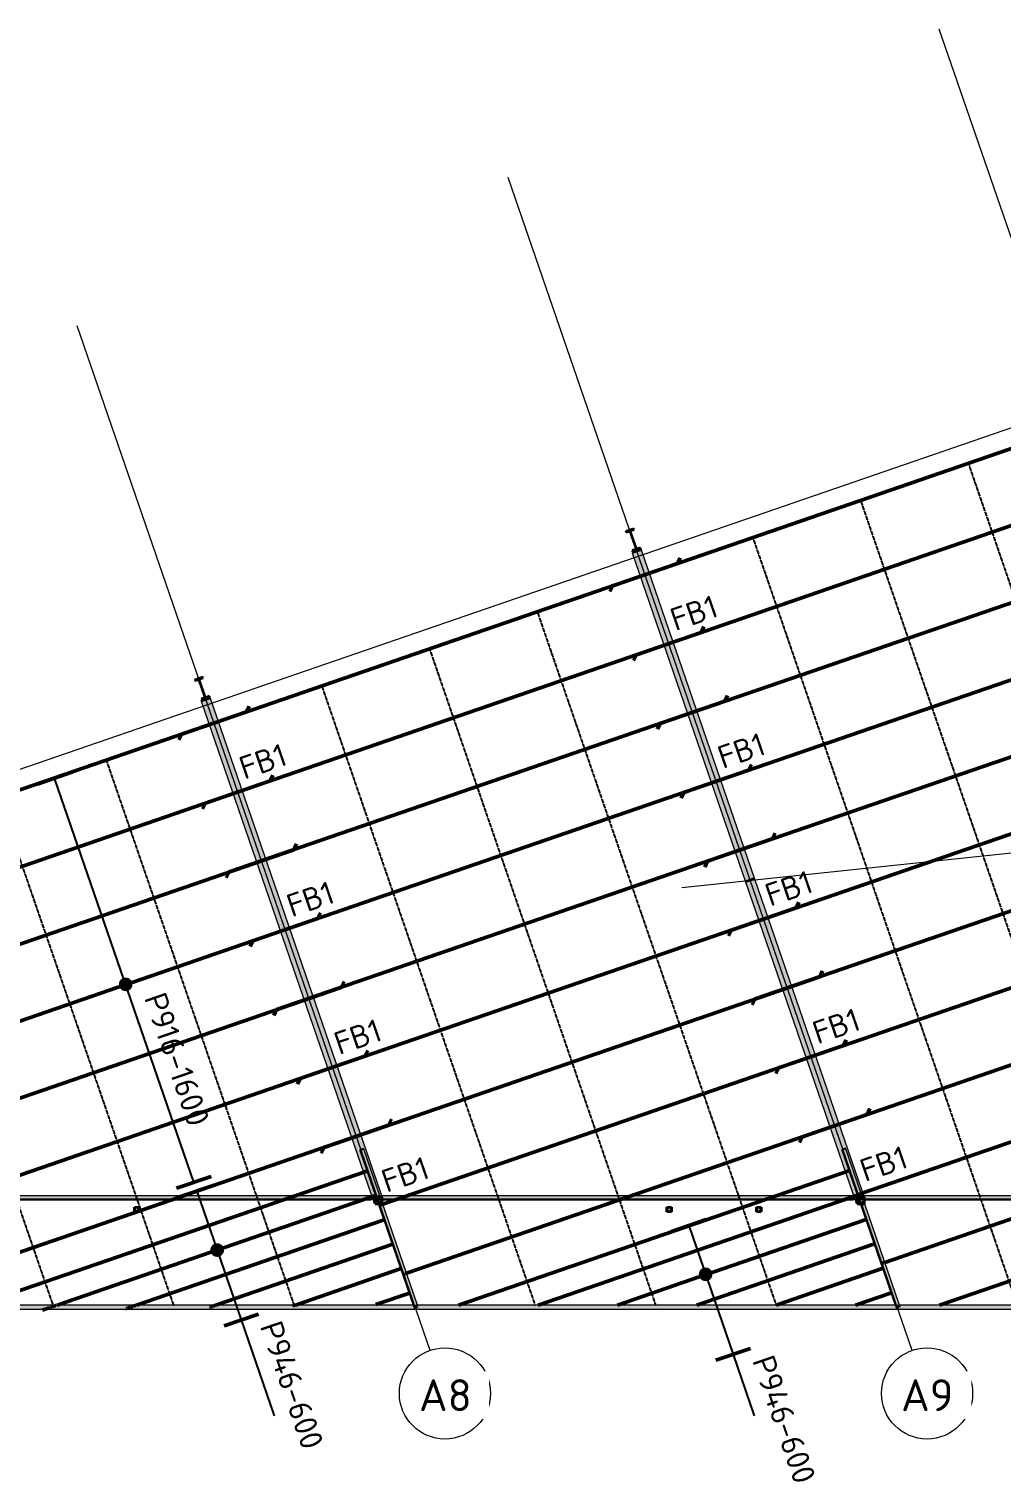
# Model space of a CAD drawing. Header units: millimetres. Extents: x 632 to 197946, y -2790 to 4041528.
# Drawn here: x 106219 to 127559, y 3963633 to 3995509 of the extents above; entities that cross this region are included whole.
import ezdxf

# ---------------------------------------------------------------- set-up
doc = ezdxf.new("R2010")
doc.units = ezdxf.units.MM
for name, pattern in [('Dash', [7, 5, -2]), ('Hidden', [4, 3, -1]), ('Hidden Half', [3, 2, -1])]:
    doc.linetypes.add(name, pattern=pattern)
for name, color, linetype, lineweight in [('A-010-M_LINE', 90, 'Continuous', 13), ('S-280-A_STRUCT_FRAME', 2, 'Continuous', 18), ('S-280-M_COLUMN', 52, 'Continuous', 13), ('S-280-M_STRUCT_FRAME', 12, 'Continuous', 13), ('S-280-MH_COLUMN', 52, 'Hidden Half', 13), ('Z-000-T_TEXT', 131, 'Continuous', 25), ('Z-030-M_GRID', 191, 'Continuous', 13), ('Z-033_T_GRIDREF', 31, 'Continuous', 13), ('Z-060-M_DETAIL', 92, 'Continuous', 25)]:
    doc.layers.add(name, color=color, linetype=linetype, lineweight=lineweight)
doc.styles.add('ISOCPEUR_1', font='isocpeur.ttf', dxfattribs={"height": 700})
doc.styles.add('ISOCPEUR_2', font='isocpeur.ttf', dxfattribs={"height": 500})
doc.styles.add('ISOCPEUR_3', font='isocpeur.ttf', dxfattribs={"height": 2.5})

# ---------------------------------------------------------------- blocks, each defined once
blk = doc.blocks.new('NRP_Column-Steel-UB - SC121 - 460UB67_1-4110092-S6_011 - LOWER PURLIN PLAN - PART 1')
at = {"layer": 'S-280-M_COLUMN', "linetype": 'Hidden Half', "lineweight": 35}
blk.add_hatch(color=256, dxfattribs=at).paths.add_polyline_path([(-95, 0), (95, 0), (95, 13), (16, 13), (8, 16), (4, 24), (4, 430), (8, 438), (16, 441), (95, 441), (95, 454), (-95, 454), (-95, 441), (-16, 441), (-8, 438), (-4, 430), (-4, 24), (-8, 16), (-16, 13), (-95, 13)])
at = {"layer": 'S-280-M_COLUMN', "lineweight": 35}
for p, q in [((95, 454), (-95, 454)), ((-95, 454), (-95, 441)), ((-95, 441), (-16, 441)), ((-4, 430), (-4, 24)), ((4, 24), (4, 430)), ((16, 441), (95, 441)), ((95, 441), (95, 454)), ((-16, 13), (-95, 13)), ((-95, 13), (-95, 0)), ((-95, 0), (95, 0)), ((95, 13), (16, 13)), ((95, 0), (95, 13))]:
    blk.add_line(p, q, dxfattribs=at)
for centre, start, end in [((-16, 430), 0, 90), ((16, 430), 90, 180), ((-16, 24), 270, 0), ((16, 24), 180, 270)]:
    blk.add_arc(centre, 11.4, start, end, dxfattribs=at)
blk = doc.blocks.new('NRP_Framing-Steel-Purlin Z - P916 - EZ250-24-3998015-S6_011 - LOWER PURLIN PLAN - PART 1')
at = {"layer": 'S-280-M_STRUCT_FRAME', "color": 1, "lineweight": 50}
for p, q in [((-2378024, 3980526), (-2388898, 3976782)), ((-2377962, 3980653), (-2378024, 3980526)), ((-2388898, 3976782), (-2388960, 3976655))]:
    blk.add_line(p, q, dxfattribs=at)
blk = doc.blocks.new('NRP_Framing-Steel-Purlin Z - P915 - EZ250-19-3998100-S6_011 - LOWER PURLIN PLAN - PART 1')
at = {"layer": 'S-280-M_STRUCT_FRAME', "color": 3, "lineweight": 50}
for p, q in [((-2368507, 3983909), (-2368569, 3983782)), ((-2368569, 3983782), (-2379442, 3980038)), ((-2379442, 3980038), (-2379504, 3979911))]:
    blk.add_line(p, q, dxfattribs=at)
blk = doc.blocks.new('NRP_Framing-Steel-Purlin Z - P916 - EZ250-24-V49-S6_011 - LOWER PURLIN PLAN - PART 1')
at = {"layer": 'S-280-M_STRUCT_FRAME', "color": 1, "lineweight": 50}
for p, q in [((-2376463, 3975994), (-2380530, 3974594)), ((-2376401, 3976121), (-2376463, 3975994)), ((-2380812, 3974497), (-2387337, 3972250)), ((-2387337, 3972250), (-2387399, 3972123))]:
    blk.add_line(p, q, dxfattribs=at)
blk = doc.blocks.new('NRP_Framing-Steel-Purlin C - P946 - EC250-24-4000827-S6_011 - LOWER PURLIN PLAN - PART 1')
at = {"layer": 'S-280-M_STRUCT_FRAME', "color": 1, "lineweight": 50}
blk.add_line((-2385041, 3967760), (-2385754, 3967514), dxfattribs=at)
blk.add_line((-2385041, 3967760), (-2385754, 3967514), dxfattribs=at)
blk = doc.blocks.new('NRP_Framing-Steel-Purlin C - P946 - EC250-24-4002128-S6_011 - LOWER PURLIN PLAN - PART 1')
at = {"layer": 'S-280-M_STRUCT_FRAME', "color": 1, "lineweight": 50}
for p, q in [((-2364449, 3969386), (-2367807, 3968230)), ((-2364449, 3969386), (-2367807, 3968230)), ((-2368089, 3968132), (-2369885, 3967514)), ((-2368089, 3968132), (-2369885, 3967514))]:
    blk.add_line(p, q, dxfattribs=at)
blk = doc.blocks.new('NRP_Framing-Steel-Purlin C - P946 - EC250-24-4002131-S6_011 - LOWER PURLIN PLAN - PART 1')
at = {"layer": 'S-280-M_STRUCT_FRAME', "color": 1, "lineweight": 50}
blk.add_line((-2364265, 3968850), (-2368143, 3967514), dxfattribs=at)
blk.add_line((-2364265, 3968850), (-2368143, 3967514), dxfattribs=at)
blk = doc.blocks.new('NRP_Framing-Steel-Purlin C - P946 - EC250-24-4002132-S6_011 - LOWER PURLIN PLAN - PART 1')
at = {"layer": 'S-280-M_STRUCT_FRAME', "color": 1, "lineweight": 50}
blk.add_line((-2364080, 3968313), (-2366402, 3967514), dxfattribs=at)
blk.add_line((-2364080, 3968313), (-2366402, 3967514), dxfattribs=at)
blk = doc.blocks.new('NRP_Framing-Steel-Purlin C - P946 - EC250-24-4002127-S6_011 - LOWER PURLIN PLAN - PART 1')
at = {"layer": 'S-280-M_STRUCT_FRAME', "color": 1, "lineweight": 50}
blk.add_line((-2363896, 3967777), (-2364660, 3967514), dxfattribs=at)
blk.add_line((-2363896, 3967777), (-2364660, 3967514), dxfattribs=at)
blk = doc.blocks.new('NRP_Framing-Steel-PFC - OR308 - 250PFC-V39-S6_011 - LOWER PURLIN PLAN - PART 1')
at = {"layer": 'S-280-M_STRUCT_FRAME', "linetype": 'Dash'}
for points in [[(-2375534, 3970904), (-2375527, 3970907), (-2375531, 3970918), (-2375538, 3970916), (-2375535, 3970907)], [(-2374326, 3967441), (-2374301, 3967450), (-2374301, 3967514), (-2374272, 3967514), (-2375449, 3970933), (-2375534, 3970904), (-2374367, 3967514), (-2374326, 3967514)], [(-2375527, 3970907), (-2375449, 3970934), (-2375453, 3970945), (-2375530, 3970916)]]:
    blk.add_hatch(color=9, dxfattribs=at).paths.add_polyline_path(points)
at = {"layer": 'S-280-M_STRUCT_FRAME', "color": 55}
for p, q in [((-2375453, 3970946), (-2375538, 3970916)), ((-2375538, 3970916), (-2375534, 3970904)), ((-2375534, 3970904), (-2375449, 3970933)), ((-2375534, 3970904), (-2374367, 3967514)), ((-2375531, 3970918), (-2375453, 3970945)), ((-2375527, 3970907), (-2375531, 3970918)), ((-2375449, 3970934), (-2375527, 3970907)), ((-2375453, 3970945), (-2375453, 3970946)), ((-2375449, 3970934), (-2375453, 3970945)), ((-2375449, 3970933), (-2375449, 3970934)), ((-2374272, 3967514), (-2375449, 3970933)), ((-2374301, 3967450), (-2374326, 3967441))]:
    blk.add_line(p, q, dxfattribs=at)
at = {"layer": 'S-280-M_STRUCT_FRAME', "color": 55, "linetype": 'Dash'}
for p, q in [((-2374367, 3967514), (-2374340, 3967437)), ((-2374326, 3967441), (-2374340, 3967437)), ((-2374255, 3967466), (-2374301, 3967450)), ((-2374255, 3967466), (-2374272, 3967514))]:
    blk.add_line(p, q, dxfattribs=at)
blk = doc.blocks.new('NRP_Framing-Steel-PFC - OR308 - 250PFC-V40-S6_011 - LOWER PURLIN PLAN - PART 1')
at = {"layer": 'S-280-M_STRUCT_FRAME', "linetype": 'Dash'}
for points in [[(-2364961, 3970913), (-2364954, 3970916), (-2364957, 3970927), (-2364965, 3970925), (-2364962, 3970916)], [(-2363750, 3967451), (-2363725, 3967460), (-2363724, 3967514), (-2363695, 3967514), (-2364876, 3970942), (-2364961, 3970913), (-2363791, 3967514), (-2363750, 3967514)], [(-2364954, 3970916), (-2364876, 3970943), (-2364880, 3970954), (-2364957, 3970925)]]:
    blk.add_hatch(color=9, dxfattribs=at).paths.add_polyline_path(points)
at = {"layer": 'S-280-M_STRUCT_FRAME', "color": 55}
for p, q in [((-2364880, 3970954), (-2364965, 3970925)), ((-2364965, 3970925), (-2364961, 3970913)), ((-2364961, 3970913), (-2364876, 3970942)), ((-2364961, 3970913), (-2363791, 3967514)), ((-2364957, 3970927), (-2364880, 3970954)), ((-2364954, 3970916), (-2364957, 3970927)), ((-2364876, 3970943), (-2364954, 3970916)), ((-2364880, 3970954), (-2364880, 3970954)), ((-2364876, 3970943), (-2364880, 3970954)), ((-2364876, 3970942), (-2364876, 3970943)), ((-2363695, 3967514), (-2364876, 3970942)), ((-2363724, 3967460), (-2363750, 3967451))]:
    blk.add_line(p, q, dxfattribs=at)
at = {"layer": 'S-280-M_STRUCT_FRAME', "color": 55, "linetype": 'Dash'}
for p, q in [((-2363791, 3967514), (-2363767, 3967446)), ((-2363750, 3967451), (-2363767, 3967446)), ((-2363682, 3967475), (-2363724, 3967460)), ((-2363682, 3967475), (-2363695, 3967514))]:
    blk.add_line(p, q, dxfattribs=at)
blk = doc.blocks.new('NRP_Framing-Steel-PFC - B309 - 300PFC-3900281-S6_011 - LOWER PURLIN PLAN - PART 1')
at = {"layer": 'S-280-M_STRUCT_FRAME', "linetype": 'Dash'}
blk.add_hatch(color=9, dxfattribs=at).paths.add_polyline_path([(-2385642, 3969820), (-2375286, 3969820), (-2375286, 3969910), (-2385651, 3969910), (-2385622, 3969826), (-2385644, 3969826)])
at = {"layer": 'S-280-M_STRUCT_FRAME', "color": 55, "linetype": 'Dash'}
for p, q in [((-2385718, 3969828), (-2385718, 3969910)), ((-2385718, 3969910), (-2385718, 3969910)), ((-2385718, 3969910), (-2385718, 3969820)), ((-2385713, 3969910), (-2385718, 3969910)), ((-2385718, 3969910), (-2385718, 3969910)), ((-2385713, 3969820), (-2385713, 3969910)), ((-2385713, 3969910), (-2385713, 3969910)), ((-2385713, 3969910), (-2385713, 3969828)), ((-2385651, 3969910), (-2385713, 3969910)), ((-2385713, 3969910), (-2385713, 3969910)), ((-2385713, 3969828), (-2385718, 3969828)), ((-2385718, 3969820), (-2385713, 3969820)), ((-2385713, 3969828), (-2385713, 3969828)), ((-2385713, 3969820), (-2385642, 3969820))]:
    blk.add_line(p, q, dxfattribs=at)
at = {"layer": 'S-280-M_STRUCT_FRAME', "color": 55}
for p, q in [((-2375286, 3969910), (-2385651, 3969910)), ((-2375286, 3969910), (-2375286, 3969820)), ((-2385642, 3969820), (-2375286, 3969820))]:
    blk.add_line(p, q, dxfattribs=at)
blk = doc.blocks.new('NRP_Framing-Steel-PFC - B309 - 300PFC-V56-S6_011 - LOWER PURLIN PLAN - PART 1')
at = {"layer": 'S-280-M_STRUCT_FRAME', "linetype": 'Dash'}
blk.add_hatch(color=9, dxfattribs=at).paths.add_polyline_path([(-2375020, 3969820), (-2364709, 3969820), (-2364709, 3969910), (-2375051, 3969910)])
at = {"layer": 'S-280-M_STRUCT_FRAME', "color": 55, "linetype": 'Dash'}
for p, q in [((-2375142, 3969828), (-2375142, 3969910)), ((-2375142, 3969910), (-2375142, 3969910)), ((-2375142, 3969910), (-2375142, 3969820)), ((-2375137, 3969910), (-2375142, 3969910)), ((-2375142, 3969910), (-2375142, 3969910)), ((-2375137, 3969820), (-2375137, 3969910)), ((-2375137, 3969910), (-2375137, 3969910)), ((-2375137, 3969910), (-2375137, 3969828)), ((-2375051, 3969910), (-2375137, 3969910)), ((-2375137, 3969910), (-2375137, 3969910)), ((-2375137, 3969828), (-2375142, 3969828)), ((-2375142, 3969820), (-2375137, 3969820)), ((-2375137, 3969828), (-2375137, 3969828)), ((-2375137, 3969820), (-2375020, 3969820))]:
    blk.add_line(p, q, dxfattribs=at)
at = {"layer": 'S-280-M_STRUCT_FRAME', "color": 55}
for p, q in [((-2364709, 3969910), (-2375051, 3969910)), ((-2364709, 3969910), (-2364709, 3969820)), ((-2375020, 3969820), (-2364709, 3969820))]:
    blk.add_line(p, q, dxfattribs=at)
blk = doc.blocks.new('NRP_Framing-Steel-PFC - B308 - 250PFC-3999931-S6_011 - LOWER PURLIN PLAN - PART 1')
at = {"layer": 'S-280-M_STRUCT_FRAME', "linetype": 'Dash'}
for points in [[(-2363725, 3967432), (-2363725, 3967460), (-2363728, 3967459), (-2363728, 3967432)], [(-2363724, 3967424), (-2363725, 3967432), (-2363728, 3967432), (-2363728, 3967424), (-2363725, 3967424)], [(-2353174, 3967424), (-2353174, 3967514), (-2363724, 3967514), (-2363724, 3967424), (-2355041, 3967424)]]:
    blk.add_hatch(color=9, dxfattribs=at).paths.add_polyline_path(points)
at = {"layer": 'S-280-M_STRUCT_FRAME', "color": 55, "linetype": 'Dash'}
for p, q in [((-2363728, 3967514), (-2363729, 3967514)), ((-2363729, 3967514), (-2363729, 3967459)), ((-2363729, 3967514), (-2363729, 3967514)), ((-2363728, 3967459), (-2363728, 3967514)), ((-2363725, 3967514), (-2363728, 3967514)), ((-2363724, 3967514), (-2363725, 3967514)), ((-2363725, 3967514), (-2363725, 3967460)), ((-2363724, 3967514), (-2363725, 3967514)), ((-2363724, 3967432), (-2363725, 3967432))]:
    blk.add_line(p, q, dxfattribs=at)
at = {"layer": 'S-280-M_STRUCT_FRAME', "color": 55}
for p, q in [((-2363729, 3967459), (-2363729, 3967424)), ((-2363729, 3967424), (-2363724, 3967424)), ((-2363728, 3967432), (-2363728, 3967459)), ((-2363725, 3967432), (-2363728, 3967432)), ((-2363725, 3967460), (-2363725, 3967432)), ((-2363724, 3967424), (-2363724, 3967514)), ((-2353174, 3967514), (-2363724, 3967514)), ((-2363724, 3967424), (-2353174, 3967424)), ((-2353174, 3967514), (-2353174, 3967424))]:
    blk.add_line(p, q, dxfattribs=at)
blk = doc.blocks.new('NRP_Framing-Steel-PFC - B308 - 250PFC-V44-S6_011 - LOWER PURLIN PLAN - PART 1')
at = {"layer": 'S-280-M_STRUCT_FRAME', "linetype": 'Dash'}
for points in [[(-2374305, 3967432), (-2374301, 3967432), (-2374301, 3967450), (-2374305, 3967449), (-2374305, 3967437)], [(-2374301, 3967424), (-2374301, 3967432), (-2374305, 3967432), (-2374305, 3967424), (-2374301, 3967424)], [(-2363750, 3967424), (-2363750, 3967514), (-2374301, 3967514), (-2374301, 3967424), (-2367855, 3967424)]]:
    blk.add_hatch(color=9, dxfattribs=at).paths.add_polyline_path(points)
at = {"layer": 'S-280-M_STRUCT_FRAME', "color": 55, "linetype": 'Dash'}
for p, q in [((-2374305, 3967449), (-2374305, 3967514)), ((-2374305, 3967514), (-2374305, 3967514)), ((-2374305, 3967514), (-2374305, 3967449)), ((-2374301, 3967514), (-2374305, 3967514)), ((-2374305, 3967514), (-2374305, 3967514)), ((-2374301, 3967514), (-2374301, 3967514)), ((-2374301, 3967514), (-2374301, 3967450)), ((-2374301, 3967514), (-2374301, 3967514)), ((-2374301, 3967432), (-2374301, 3967432))]:
    blk.add_line(p, q, dxfattribs=at)
at = {"layer": 'S-280-M_STRUCT_FRAME', "color": 55}
for p, q in [((-2374305, 3967432), (-2374305, 3967449)), ((-2374305, 3967449), (-2374305, 3967424)), ((-2374301, 3967432), (-2374305, 3967432)), ((-2374305, 3967424), (-2374301, 3967424)), ((-2374301, 3967424), (-2374301, 3967514)), ((-2363750, 3967514), (-2374301, 3967514)), ((-2374301, 3967450), (-2374301, 3967432)), ((-2374301, 3967424), (-2363750, 3967424)), ((-2363750, 3967514), (-2363750, 3967424))]:
    blk.add_line(p, q, dxfattribs=at)
blk = doc.blocks.new('NRP_Framing-Steel-PFC - B308 - 250PFC-V45-S6_011 - LOWER PURLIN PLAN - PART 1')
at = {"layer": 'S-280-M_STRUCT_FRAME', "linetype": 'Dash'}
for points in [[(-2384881, 3967432), (-2384877, 3967432), (-2384877, 3967440), (-2384881, 3967439)], [(-2384881, 3967424), (-2384877, 3967424), (-2384877, 3967432), (-2384881, 3967432), (-2384881, 3967428)], [(-2374326, 3967424), (-2374326, 3967514), (-2384877, 3967514), (-2384877, 3967424), (-2377465, 3967424)]]:
    blk.add_hatch(color=9, dxfattribs=at).paths.add_polyline_path(points)
at = {"layer": 'S-280-M_STRUCT_FRAME', "color": 55, "linetype": 'Dash'}
for p, q in [((-2384881, 3967439), (-2384881, 3967514)), ((-2384881, 3967514), (-2384881, 3967514)), ((-2384881, 3967514), (-2384881, 3967439)), ((-2384877, 3967514), (-2384881, 3967514)), ((-2384881, 3967514), (-2384881, 3967514)), ((-2384877, 3967514), (-2384877, 3967514)), ((-2384877, 3967514), (-2384877, 3967440)), ((-2384877, 3967514), (-2384877, 3967514)), ((-2384877, 3967432), (-2384877, 3967432))]:
    blk.add_line(p, q, dxfattribs=at)
at = {"layer": 'S-280-M_STRUCT_FRAME', "color": 55}
for p, q in [((-2384881, 3967432), (-2384881, 3967439)), ((-2384881, 3967439), (-2384881, 3967424)), ((-2384877, 3967432), (-2384881, 3967432)), ((-2384881, 3967424), (-2384877, 3967424)), ((-2384877, 3967424), (-2384877, 3967514)), ((-2374326, 3967514), (-2384877, 3967514)), ((-2384877, 3967440), (-2384877, 3967432)), ((-2384877, 3967424), (-2374326, 3967424)), ((-2374326, 3967514), (-2374326, 3967424))]:
    blk.add_line(p, q, dxfattribs=at)
blk = doc.blocks.new('NRP_Framing-Steel-Purlin Z - P916 - EZ250-24-V57-S6_011 - LOWER PURLIN PLAN - PART 1')
at = {"layer": 'S-280-M_STRUCT_FRAME', "color": 1, "lineweight": 50}
for p, q in [((-2385919, 3972738), (-2396025, 3969258)), ((-2385857, 3972865), (-2385919, 3972738))]:
    blk.add_line(p, q, dxfattribs=at)
at = {"layer": 'S-280-M_STRUCT_FRAME', "color": 1, "linetype": 'Dash', "lineweight": 50}
blk.add_line((-2396025, 3969258), (-2396083, 3969238), dxfattribs=at)
blk = doc.blocks.new('NRP_Framing-Steel-Purlin C - P946 - EC250-24-V50-S6_011 - LOWER PURLIN PLAN - PART 1')
at = {"layer": 'S-280-M_STRUCT_FRAME', "color": 1, "lineweight": 50}
blk.add_line((-2375023, 3969377), (-2380432, 3967514), dxfattribs=at)
blk.add_line((-2375023, 3969377), (-2380432, 3967514), dxfattribs=at)
at = {"layer": 'S-280-M_STRUCT_FRAME', "color": 1, "linetype": 'Dash', "lineweight": 50}
blk.add_line((-2380432, 3967514), (-2380671, 3967432), dxfattribs=at)
blk.add_line((-2380432, 3967514), (-2380671, 3967432), dxfattribs=at)
blk = doc.blocks.new('NRP_Framing-Steel-Purlin C - P946 - EC250-24-V51-S6_011 - LOWER PURLIN PLAN - PART 1')
at = {"layer": 'S-280-M_STRUCT_FRAME', "color": 1, "lineweight": 50}
for p, q in [((-2375194, 3969917), (-2378524, 3968771)), ((-2375194, 3969917), (-2378524, 3968771)), ((-2378807, 3968674), (-2382174, 3967514)), ((-2378807, 3968674), (-2382174, 3967514)), ((-2382436, 3967424), (-2382500, 3967402)), ((-2382436, 3967424), (-2382500, 3967402))]:
    blk.add_line(p, q, dxfattribs=at)
at = {"layer": 'S-280-M_STRUCT_FRAME', "color": 1, "linetype": 'Dash', "lineweight": 50}
for p, q in [((-2375180, 3969922), (-2375194, 3969917)), ((-2375180, 3969922), (-2375194, 3969917)), ((-2382174, 3967514), (-2382435, 3967424)), ((-2382174, 3967514), (-2382435, 3967424))]:
    blk.add_line(p, q, dxfattribs=at)
blk = doc.blocks.new('NRP_Framing-Steel-Purlin C - P946 - EC250-24-V52-S6_011 - LOWER PURLIN PLAN - PART 1')
at = {"layer": 'S-280-M_STRUCT_FRAME', "color": 1, "lineweight": 50}
for p, q in [((-2375379, 3970454), (-2383916, 3967514)), ((-2375379, 3970454), (-2383916, 3967514)), ((-2384177, 3967424), (-2384330, 3967371)), ((-2384177, 3967424), (-2384330, 3967371))]:
    blk.add_line(p, q, dxfattribs=at)
at = {"layer": 'S-280-M_STRUCT_FRAME', "color": 1, "linetype": 'Dash', "lineweight": 50}
for p, q in [((-2375365, 3970459), (-2375379, 3970454)), ((-2375365, 3970459), (-2375379, 3970454)), ((-2383916, 3967514), (-2384177, 3967424)), ((-2383916, 3967514), (-2384177, 3967424))]:
    blk.add_line(p, q, dxfattribs=at)
blk = doc.blocks.new('NRP_Framing-Steel-Purlin C - P946 - EC250-24-V53-S6_011 - LOWER PURLIN PLAN - PART 1')
at = {"layer": 'S-280-M_STRUCT_FRAME', "color": 1, "lineweight": 50}
blk.add_line((-2374837, 3968841), (-2378691, 3967514), dxfattribs=at)
blk.add_line((-2374837, 3968841), (-2378691, 3967514), dxfattribs=at)
at = {"layer": 'S-280-M_STRUCT_FRAME', "color": 1, "linetype": 'Dash', "lineweight": 50}
blk.add_line((-2378691, 3967514), (-2378841, 3967462), dxfattribs=at)
blk.add_line((-2378691, 3967514), (-2378841, 3967462), dxfattribs=at)
blk = doc.blocks.new('NRP_Framing-Steel-Purlin C - P946 - EC250-24-V54-S6_011 - LOWER PURLIN PLAN - PART 1')
at = {"layer": 'S-280-M_STRUCT_FRAME', "color": 1, "lineweight": 50}
blk.add_line((-2374653, 3968305), (-2376949, 3967514), dxfattribs=at)
blk.add_line((-2374653, 3968305), (-2376949, 3967514), dxfattribs=at)
at = {"layer": 'S-280-M_STRUCT_FRAME', "color": 1, "linetype": 'Dash', "lineweight": 50}
blk.add_line((-2376949, 3967514), (-2377011, 3967493), dxfattribs=at)
blk.add_line((-2376949, 3967514), (-2377011, 3967493), dxfattribs=at)
blk = doc.blocks.new('NRP_Framing-Steel-Purlin C - P946 - EC250-24-4002129-S6_011 - LOWER PURLIN PLAN - PART 1')
at = {"layer": 'S-280-M_STRUCT_FRAME', "color": 1, "lineweight": 50}
blk.add_line((-2364621, 3969926), (-2371626, 3967514), dxfattribs=at)
blk.add_line((-2364621, 3969926), (-2371626, 3967514), dxfattribs=at)
at = {"layer": 'S-280-M_STRUCT_FRAME', "color": 1, "linetype": 'Dash', "lineweight": 50}
blk.add_line((-2364607, 3969931), (-2364621, 3969926), dxfattribs=at)
blk.add_line((-2364607, 3969931), (-2364621, 3969926), dxfattribs=at)
blk = doc.blocks.new('NRP_Framing-Steel-Purlin C - P946 - EC250-24-4002130-S6_011 - LOWER PURLIN PLAN - PART 1')
at = {"layer": 'S-280-M_STRUCT_FRAME', "color": 1, "lineweight": 50}
blk.add_line((-2364806, 3970462), (-2373368, 3967514), dxfattribs=at)
blk.add_line((-2364806, 3970462), (-2373368, 3967514), dxfattribs=at)
at = {"layer": 'S-280-M_STRUCT_FRAME', "color": 1, "linetype": 'Dash', "lineweight": 50}
blk.add_line((-2364792, 3970467), (-2364806, 3970462), dxfattribs=at)
blk.add_line((-2364792, 3970467), (-2364806, 3970462), dxfattribs=at)
blk = doc.blocks.new('NRP_Framing-Steel-Purlin C - P946 - EC250-24-4002135-S6_011 - LOWER PURLIN PLAN - PART 1')
at = {"layer": 'S-280-M_STRUCT_FRAME', "color": 1, "linetype": 'Dash', "lineweight": 50}
blk.add_line((-2354218, 3970476), (-2354233, 3970471), dxfattribs=at)
blk.add_line((-2354218, 3970476), (-2354233, 3970471), dxfattribs=at)
at = {"layer": 'S-280-M_STRUCT_FRAME', "color": 1, "lineweight": 50}
blk.add_line((-2354233, 3970471), (-2362821, 3967514), dxfattribs=at)
blk.add_line((-2354233, 3970471), (-2362821, 3967514), dxfattribs=at)
blk = doc.blocks.new('NRP_Framing-Steel-Purlin Z - P915 - EZ250-19-V58-S6_011 - LOWER PURLIN PLAN - PART 1')
at = {"layer": 'S-280-M_STRUCT_FRAME', "color": 3, "lineweight": 50}
for p, q in [((-2364928, 3973207), (-2375034, 3969727)), ((-2364866, 3973334), (-2364928, 3973207))]:
    blk.add_line(p, q, dxfattribs=at)
at = {"layer": 'S-280-M_STRUCT_FRAME', "color": 3, "linetype": 'Dash', "lineweight": 50}
blk.add_line((-2375034, 3969727), (-2375092, 3969707), dxfattribs=at)
blk = doc.blocks.new('NRP_Framing-Steel-Purlin Z - P915 - EZ250-19-V59-S6_011 - LOWER PURLIN PLAN - PART 1')
at = {"layer": 'S-280-M_STRUCT_FRAME', "color": 3, "lineweight": 50}
for p, q in [((-2354432, 3973441), (-2364538, 3969962)), ((-2354370, 3973568), (-2354432, 3973441))]:
    blk.add_line(p, q, dxfattribs=at)
at = {"layer": 'S-280-M_STRUCT_FRAME', "color": 3, "linetype": 'Dash', "lineweight": 50}
blk.add_line((-2364538, 3969961), (-2364596, 3969942), dxfattribs=at)
blk = doc.blocks.new('NRP_Extent _v2_ - 1-200-4009239-S6_011 - LOWER PURLIN PLAN - PART 1')
at = {"layer": 'Z-060-M_DETAIL'}
blk.add_hatch(color=256, dxfattribs=at).paths.add_polyline_path([(145, -39), (150, 0), (145, 39), (130, 75), (106, 106), (75, 130), (39, 145), (0, 150), (-39, 145), (-75, 130), (-106, 106), (-130, 75), (-145, 39), (-150, 0), (-145, -39), (-130, -75), (-106, -106), (-75, -130), (-39, -145), (0, -150), (39, -145), (75, -130), (106, -106), (130, -75), (142, -45)])
at = {"layer": 'Z-060-M_DETAIL', "lineweight": 50}
for p, q in [((-4784, 400), (-4784, -400)), ((4593, 400), (4593, -400))]:
    blk.add_line(p, q, dxfattribs=at)
at = {"layer": 'Z-060-M_DETAIL'}
blk.add_line((4593, 0), (-4784, 0), dxfattribs=at)
blk = doc.blocks.new('NRP_Extent _v2_ - 1-200-4008248-S6_011 - LOWER PURLIN PLAN - PART 1')
at = {"layer": 'Z-060-M_DETAIL'}
blk.add_hatch(color=256, dxfattribs=at).paths.add_polyline_path([(-145, 39), (-150, 0), (-145, -39), (-130, -75), (-106, -106), (-75, -130), (-39, -145), (0, -150), (39, -145), (75, -130), (106, -106), (130, -75), (145, -39), (150, 0), (145, 39), (130, 75), (106, 106), (75, 130), (39, 145), (0, 150), (-39, 145), (-75, 130), (-106, 106), (-130, 75)])
at = {"layer": 'Z-060-M_DETAIL', "lineweight": 50}
for p, q in [((-1622, 400), (-1622, -400)), ((1370, 400), (1370, -400))]:
    blk.add_line(p, q, dxfattribs=at)
at = {"layer": 'Z-060-M_DETAIL'}
for p, q in [((1370, 0), (-1622, 0)), ((-1622, 0), (-3844, 0))]:
    blk.add_line(p, q, dxfattribs=at)
blk = doc.blocks.new('NRP_Extent _v2_ - 1-200-4008353-S6_011 - LOWER PURLIN PLAN - PART 1')
at = {"layer": 'Z-060-M_DETAIL'}
blk.add_hatch(color=256, dxfattribs=at).paths.add_polyline_path([(-145, 39), (-150, 0), (-145, -39), (-130, -75), (-106, -106), (-75, -130), (-39, -145), (0, -150), (39, -145), (77, -128), (106, -106), (130, -75), (145, -39), (150, 0), (145, 39), (130, 75), (106, 106), (75, 130), (39, 145), (0, 150), (-39, 145), (-75, 130), (-106, 106), (-130, 75)])
at = {"layer": 'Z-060-M_DETAIL', "lineweight": 50}
for p, q in [((-1858, 400), (-1858, -400)), ((1134, 400), (1134, -400))]:
    blk.add_line(p, q, dxfattribs=at)
at = {"layer": 'Z-060-M_DETAIL'}
for p, q in [((1134, 0), (-1858, 0)), ((-1858, 0), (-3281, 0))]:
    blk.add_line(p, q, dxfattribs=at)
blk = doc.blocks.new('NRP_Bridging Plan _v2_ - 3 Rows-4021877-S6_011 - LOWER PURLIN PLAN - PART 1')
at = {"layer": 'Z-060-M_DETAIL', "linetype": 'Hidden'}
for p, q in [((2170, 2403), (2170, -8549)), ((4670, 2403), (4670, -8549)), ((7170, 2403), (7170, -8549))]:
    blk.add_line(p, q, dxfattribs=at)
blk = doc.blocks.new('NRP_Bridging Plan _v2_ - 3 Rows-4021917-S6_011 - LOWER PURLIN PLAN - PART 1')
at = {"layer": 'Z-060-M_DETAIL', "linetype": 'Hidden'}
for p, q in [((2170, 2403), (2170, -11983)), ((4670, 2403), (4670, -11983)), ((7170, 2403), (7170, -11983))]:
    blk.add_line(p, q, dxfattribs=at)
blk = doc.blocks.new('NRP_Bridging Plan _v2_ - 3 Rows-4021958-S6_011 - LOWER PURLIN PLAN - PART 1')
at = {"layer": 'Z-060-M_DETAIL', "linetype": 'Hidden'}
for p, q in [((2170, 2403), (2170, -15417)), ((4670, 2403), (4670, -15417)), ((7170, 2403), (7170, -15417))]:
    blk.add_line(p, q, dxfattribs=at)
blk = doc.blocks.new('Grid - NRP_Grid-Head-320187-S6_011 - LOWER PURLIN PLAN - PART 1')
at = {"layer": 'Z-033_T_GRIDREF'}
blk.add_circle((0, 0), 5, dxfattribs=at)
blk = doc.blocks.new('NRP_Fly Brace BN - FB1-4028766-S6_011 - LOWER PURLIN PLAN - PART 1')
at = {"layer": 'Z-000-T_TEXT'}
blk.add_line((0, 0), (5, 0), dxfattribs=at)
at = {"layer": 'Z-000-T_TEXT', "lineweight": 13, "insert": (1.11, 3.49), "char_height": 2.5, "width": 6.0928, "attachment_point": 1, "style": 'ISOCPEUR_3'}
blk.add_mtext('FB1', dxfattribs=at)

msp = doc.modelspace()

# ---------------------------------------------------------------- hatches: boundary and pattern name
at = {"layer": 'S-280-M_COLUMN'}
h = msp.add_hatch(color=256, dxfattribs=at)
h.paths.add_polyline_path([(108632, 3969562), (108632, 3969662), (108532, 3969662), (108532, 3969562)])
h.paths.add_polyline_path([(108537, 3969567), (108537, 3969657), (108627, 3969657), (108627, 3969567)])
h = msp.add_hatch(color=256, dxfattribs=at)
h.paths.add_polyline_path([(113879, 3969732), (113877, 3969737), (113814, 3969737), (113813, 3969748), (113809, 3969746), (113809, 3969732)])
h.paths.add_polyline_path([(113959, 3969778), (113959, 3969798), (113954, 3969796), (113955, 3969787)])
h = msp.add_hatch(color=256, dxfattribs=at)
h.paths.add_polyline_path([(120310, 3969562), (120310, 3969662), (120210, 3969662), (120210, 3969562)])
h.paths.add_polyline_path([(120215, 3969567), (120215, 3969657), (120305, 3969657), (120305, 3969567)])
h = msp.add_hatch(color=256, dxfattribs=at)
h.paths.add_polyline_path([(122176, 3969562), (122276, 3969562), (122276, 3969662), (122176, 3969662)])
h.paths.add_polyline_path([(122271, 3969567), (122181, 3969567), (122181, 3969657), (122271, 3969657)])
h = msp.add_hatch(color=256, dxfattribs=at)
h.paths.add_polyline_path([(124385, 3969732), (124455, 3969732), (124454, 3969737), (124390, 3969737), (124389, 3969748), (124385, 3969746), (124385, 3969742)])
h.paths.add_polyline_path([(124535, 3969778), (124535, 3969798), (124530, 3969796), (124532, 3969787)])
at = {"layer": 'S-280-M_STRUCT_FRAME'}
for points in [[(119458, 3984012), (119552, 3984044), (119543, 3984069), (119449, 3984037)], [(121944, 3976791), (122142, 3976859), (119656, 3984079), (119458, 3984011), (119634, 3983502)], [(119562, 3984048), (119656, 3984080), (119647, 3984105), (119553, 3984073), (119560, 3984053)], [(110003, 3980756), (110097, 3980789), (110088, 3980813), (109994, 3980781)], [(113796, 3969742), (113867, 3969766), (113471, 3970916), (113557, 3970945), (113952, 3969796), (113993, 3969810), (110201, 3980824), (110003, 3980755), (113774, 3969805)], [(110106, 3980792), (110200, 3980824), (110192, 3980849), (110098, 3980817), (110105, 3980797)], [(124372, 3969742), (124444, 3969766), (124045, 3970925), (124130, 3970954), (124529, 3969796), (124569, 3969810), (122142, 3976858), (121945, 3976790), (124249, 3970099)]]:
    msp.add_hatch(color=9, dxfattribs=at).paths.add_polyline_path(points)
h = msp.add_hatch(color=9, dxfattribs=at)
h.paths.add_polyline_path([(119562, 3984048), (119553, 3984073), (119543, 3984069), (119552, 3984044), (119554, 3984045)])
h.paths.add_polyline_path([(119656, 3984079), (119656, 3984080), (119634, 3984072)])
h = msp.add_hatch(color=9, dxfattribs=at)
h.paths.add_polyline_path([(110106, 3980792), (110098, 3980817), (110088, 3980813), (110097, 3980789), (110099, 3980789)])
h.paths.add_polyline_path([(110201, 3980824), (110200, 3980824), (110178, 3980816)])

# ---------------------------------------------------------------- linework, layer by layer
at = {"layer": 'A-010-M_LINE', "linetype": 'Hidden', "lineweight": 25}
for p, q in [((111476, 3969119), (112030, 3967511)), ((122049, 3969128), (122603, 3967520)), ((109112, 3968305), (109385, 3967514)), ((119686, 3968314), (119961, 3967514))]:
    msp.add_line(p, q, dxfattribs=at)
at = {"layer": 'S-280-M_COLUMN', "lineweight": 35}
for p, q in [((108532, 3969662), (108632, 3969662)), ((108532, 3969562), (108532, 3969662)), ((108632, 3969562), (108532, 3969562)), ((108537, 3969657), (108537, 3969567)), ((108627, 3969657), (108537, 3969657)), ((108537, 3969567), (108627, 3969567)), ((108627, 3969567), (108627, 3969657)), ((108632, 3969662), (108632, 3969562)), ((113809, 3969732), (113809, 3969746)), ((113879, 3969732), (113809, 3969732)), ((113814, 3969748), (113814, 3969737)), ((113814, 3969737), (113877, 3969737)), ((113954, 3969792), (113954, 3969796)), ((113959, 3969798), (113959, 3969778)), ((120210, 3969662), (120310, 3969662)), ((120210, 3969562), (120210, 3969662)), ((120310, 3969562), (120210, 3969562)), ((120215, 3969657), (120215, 3969567)), ((120305, 3969657), (120215, 3969657)), ((120215, 3969567), (120305, 3969567)), ((120305, 3969567), (120305, 3969657)), ((120310, 3969662), (120310, 3969562)), ((122176, 3969662), (122276, 3969662)), ((122176, 3969562), (122176, 3969662)), ((122276, 3969562), (122176, 3969562)), ((122181, 3969657), (122181, 3969567)), ((122271, 3969657), (122181, 3969657)), ((122181, 3969567), (122271, 3969567)), ((122271, 3969567), (122271, 3969657)), ((122276, 3969662), (122276, 3969562)), ((124385, 3969732), (124385, 3969746)), ((124455, 3969732), (124385, 3969732)), ((124390, 3969748), (124390, 3969737)), ((124390, 3969737), (124454, 3969737)), ((124530, 3969792), (124530, 3969796)), ((124535, 3969798), (124535, 3969778))]:
    msp.add_line(p, q, dxfattribs=at)
at = {"layer": 'S-280-M_STRUCT_FRAME', "color": 55}
for p, q in [((119647, 3984106), (119449, 3984038)), ((119449, 3984037), (119543, 3984069)), ((119449, 3984038), (119449, 3984037)), ((119449, 3984037), (119458, 3984012)), ((119458, 3984011), (119656, 3984079)), ((119552, 3984044), (119458, 3984012)), ((119458, 3984012), (119458, 3984011)), ((121944, 3976791), (119458, 3984011)), ((119543, 3984069), (119552, 3984044)), ((119553, 3984073), (119647, 3984105)), ((119562, 3984048), (119553, 3984073)), ((119656, 3984080), (119562, 3984048)), ((119647, 3984105), (119647, 3984106)), ((119656, 3984080), (119647, 3984105)), ((119656, 3984079), (119656, 3984080)), ((122142, 3976859), (119656, 3984079)), ((110192, 3980850), (109994, 3980782)), ((109994, 3980781), (110088, 3980813)), ((109994, 3980782), (109994, 3980781)), ((109994, 3980781), (110003, 3980756)), ((110003, 3980755), (110201, 3980824)), ((110097, 3980789), (110003, 3980756)), ((110003, 3980756), (110003, 3980755)), ((113796, 3969742), (110003, 3980755)), ((110088, 3980813), (110097, 3980789)), ((110098, 3980817), (110192, 3980849)), ((110106, 3980792), (110098, 3980817)), ((110200, 3980824), (110106, 3980792)), ((110192, 3980849), (110192, 3980850)), ((110200, 3980824), (110192, 3980849)), ((110201, 3980824), (110200, 3980824)), ((113993, 3969810), (110201, 3980824)), ((122142, 3976859), (121944, 3976791)), ((121945, 3976790), (122142, 3976858)), ((122142, 3976858), (122142, 3976859)), ((124569, 3969810), (122142, 3976858)), ((121944, 3976791), (121945, 3976790)), ((124372, 3969742), (121945, 3976790)), ((113796, 3969742), (113867, 3969766)), ((113952, 3969796), (113993, 3969810)), ((124372, 3969742), (124444, 3969766)), ((124529, 3969796), (124569, 3969810))]:
    msp.add_line(p, q, dxfattribs=at)
at = {"layer": 'S-280-M_STRUCT_FRAME', "color": 55, "linetype": 'Dash'}
for p, q in [((119562, 3984048), (119562, 3984048)), ((110106, 3980792), (110106, 3980792)), ((122133, 3976885), (121936, 3976817)), ((122040, 3976851), (122134, 3976884)), ((122048, 3976827), (122040, 3976851)), ((121936, 3976816), (122030, 3976848)), ((122030, 3976848), (122038, 3976823)), ((122048, 3976827), (122048, 3976827)), ((113867, 3969766), (113952, 3969796)), ((124444, 3969766), (124529, 3969796))]:
    msp.add_line(p, q, dxfattribs=at)
at = {"layer": 'S-280-MH_COLUMN', "lineweight": 35}
for p, q in [((113809, 3969882), (113959, 3969882)), ((113809, 3969746), (113809, 3969882)), ((113814, 3969877), (113814, 3969748)), ((113954, 3969877), (113814, 3969877)), ((113954, 3969796), (113954, 3969877)), ((113959, 3969882), (113959, 3969798)), ((124385, 3969882), (124535, 3969882)), ((124385, 3969746), (124385, 3969882)), ((124390, 3969877), (124390, 3969748)), ((124530, 3969877), (124390, 3969877)), ((124530, 3969796), (124530, 3969877)), ((124535, 3969882), (124535, 3969798)), ((113877, 3969737), (113954, 3969737)), ((113959, 3969732), (113879, 3969732)), ((113954, 3969737), (113954, 3969792)), ((113959, 3969778), (113959, 3969732)), ((124454, 3969737), (124530, 3969737)), ((124535, 3969732), (124455, 3969732)), ((124530, 3969737), (124530, 3969792)), ((124535, 3969778), (124535, 3969732))]:
    msp.add_line(p, q, dxfattribs=at)
at = {"layer": 'Z-030-M_GRID'}
for p, q in [((136168, 3966520), (126186, 3995509)), ((149542, 3994255), (88770, 3973329)), ((125592, 3966520), (116731, 3992253)), ((115015, 3966520), (107276, 3988997)), ((195852, 3984583), (120538, 3976668)), ((91125, 3969847), (188400, 3969847))]:
    msp.add_line(p, q, dxfattribs=at)

# ---------------------------------------------------------------- block references
at = {"layer": 'S-280-M_COLUMN', "lineweight": 35, "rotation": 19.00040712021459}
for p in [(119544, 3984084), (110089, 3980828)]:
    msp.add_blockref('NRP_Column-Steel-UB - SC121 - 460UB67_1-4110092-S6_011 - LOWER PURLIN PLAN - PART 1', p, dxfattribs=at)
at = {"layer": 'S-280-M_STRUCT_FRAME', "color": 3, "lineweight": 50}
for name, p in [('NRP_Framing-Steel-Purlin Z - P915 - EZ250-19-3998100-S6_011 - LOWER PURLIN PLAN - PART 1', (2498465, 3256)), ('NRP_Framing-Steel-Purlin Z - P915 - EZ250-19-3998100-S6_011 - LOWER PURLIN PLAN - PART 1', (2498985, 1745)), ('NRP_Framing-Steel-Purlin Z - P915 - EZ250-19-3998100-S6_011 - LOWER PURLIN PLAN - PART 1', (2489010, 0)), ('NRP_Framing-Steel-Purlin Z - P915 - EZ250-19-3998100-S6_011 - LOWER PURLIN PLAN - PART 1', (2499505, 234)), ('NRP_Framing-Steel-Purlin Z - P915 - EZ250-19-3998100-S6_011 - LOWER PURLIN PLAN - PART 1', (2500026, -1277)), ('NRP_Framing-Steel-Purlin Z - P915 - EZ250-19-3998100-S6_011 - LOWER PURLIN PLAN - PART 1', (2489530, -1511)), ('NRP_Framing-Steel-Purlin Z - P915 - EZ250-19-3998100-S6_011 - LOWER PURLIN PLAN - PART 1', (2500546, -2787)), ('NRP_Framing-Steel-Purlin Z - P915 - EZ250-19-3998100-S6_011 - LOWER PURLIN PLAN - PART 1', (2490050, -3022)), ('NRP_Framing-Steel-Purlin Z - P915 - EZ250-19-3998100-S6_011 - LOWER PURLIN PLAN - PART 1', (2501066, -4298)), ('NRP_Framing-Steel-Purlin Z - P915 - EZ250-19-3998100-S6_011 - LOWER PURLIN PLAN - PART 1', (2490570, -4532)), ('NRP_Framing-Steel-Purlin Z - P915 - EZ250-19-3998100-S6_011 - LOWER PURLIN PLAN - PART 1', (2491091, -6043)), ('NRP_Framing-Steel-Purlin Z - P915 - EZ250-19-3998100-S6_011 - LOWER PURLIN PLAN - PART 1', (2501586, -5808)), ('NRP_Framing-Steel-Purlin Z - P915 - EZ250-19-3998100-S6_011 - LOWER PURLIN PLAN - PART 1', (2502106, -7319)), ('NRP_Framing-Steel-Purlin Z - P915 - EZ250-19-3998100-S6_011 - LOWER PURLIN PLAN - PART 1', (2491611, -7554)), ('NRP_Framing-Steel-Purlin Z - P915 - EZ250-19-3998100-S6_011 - LOWER PURLIN PLAN - PART 1', (2502626, -8830)), ('NRP_Framing-Steel-Purlin Z - P915 - EZ250-19-3998100-S6_011 - LOWER PURLIN PLAN - PART 1', (2492131, -9064)), ('NRP_Framing-Steel-Purlin Z - P915 - EZ250-19-V59-S6_011 - LOWER PURLIN PLAN - PART 1', (2489010, 0)), ('NRP_Framing-Steel-Purlin Z - P915 - EZ250-19-V58-S6_011 - LOWER PURLIN PLAN - PART 1', (2489010, 0)), ('NRP_Framing-Steel-Purlin Z - P915 - EZ250-19-V58-S6_011 - LOWER PURLIN PLAN - PART 1', (2489530, -1511)), ('NRP_Framing-Steel-Purlin Z - P915 - EZ250-19-V58-S6_011 - LOWER PURLIN PLAN - PART 1', (2500026, -1277))]:
    msp.add_blockref(name, p, dxfattribs=at)
at = {"layer": 'S-280-M_STRUCT_FRAME', "color": 1, "lineweight": 50}
for name, p in [('NRP_Framing-Steel-Purlin Z - P916 - EZ250-24-3998015-S6_011 - LOWER PURLIN PLAN - PART 1', (2489010, 0)), ('NRP_Framing-Steel-Purlin Z - P916 - EZ250-24-3998015-S6_011 - LOWER PURLIN PLAN - PART 1', (2489530, -1511)), ('NRP_Framing-Steel-Purlin Z - P916 - EZ250-24-3998015-S6_011 - LOWER PURLIN PLAN - PART 1', (2490050, -3022)), ('NRP_Framing-Steel-Purlin Z - P916 - EZ250-24-V49-S6_011 - LOWER PURLIN PLAN - PART 1', (2489010, 0)), ('NRP_Framing-Steel-Purlin Z - P916 - EZ250-24-3998015-S6_011 - LOWER PURLIN PLAN - PART 1', (2491091, -6043)), ('NRP_Framing-Steel-Purlin Z - P916 - EZ250-24-V57-S6_011 - LOWER PURLIN PLAN - PART 1', (2499505, 234)), ('NRP_Framing-Steel-Purlin Z - P916 - EZ250-24-V57-S6_011 - LOWER PURLIN PLAN - PART 1', (2500025, -1276)), ('NRP_Framing-Steel-Purlin C - P946 - EC250-24-4002135-S6_011 - LOWER PURLIN PLAN - PART 1', (2489010, 0)), ('NRP_Framing-Steel-Purlin C - P946 - EC250-24-V52-S6_011 - LOWER PURLIN PLAN - PART 1', (2489010, 0)), ('NRP_Framing-Steel-Purlin C - P946 - EC250-24-4002130-S6_011 - LOWER PURLIN PLAN - PART 1', (2489010, 0)), ('NRP_Framing-Steel-Purlin C - P946 - EC250-24-V51-S6_011 - LOWER PURLIN PLAN - PART 1', (2489010, 0)), ('NRP_Framing-Steel-Purlin C - P946 - EC250-24-4002129-S6_011 - LOWER PURLIN PLAN - PART 1', (2489010, 0)), ('NRP_Framing-Steel-Purlin C - P946 - EC250-24-V50-S6_011 - LOWER PURLIN PLAN - PART 1', (2489010, 0)), ('NRP_Framing-Steel-Purlin C - P946 - EC250-24-4002128-S6_011 - LOWER PURLIN PLAN - PART 1', (2489010, 0)), ('NRP_Framing-Steel-Purlin C - P946 - EC250-24-V53-S6_011 - LOWER PURLIN PLAN - PART 1', (2489010, 0)), ('NRP_Framing-Steel-Purlin C - P946 - EC250-24-4002131-S6_011 - LOWER PURLIN PLAN - PART 1', (2489010, 0)), ('NRP_Framing-Steel-Purlin C - P946 - EC250-24-V54-S6_011 - LOWER PURLIN PLAN - PART 1', (2489010, 0)), ('NRP_Framing-Steel-Purlin C - P946 - EC250-24-4002132-S6_011 - LOWER PURLIN PLAN - PART 1', (2489010, 0)), ('NRP_Framing-Steel-Purlin C - P946 - EC250-24-4000827-S6_011 - LOWER PURLIN PLAN - PART 1', (2499583, 9)), ('NRP_Framing-Steel-Purlin C - P946 - EC250-24-4002127-S6_011 - LOWER PURLIN PLAN - PART 1', (2489010, 0))]:
    msp.add_blockref(name, p, dxfattribs=at)
at = {"layer": 'S-280-M_STRUCT_FRAME', "color": 55, "linetype": 'Dash'}
for name, p in [('NRP_Framing-Steel-PFC - OR308 - 250PFC-V39-S6_011 - LOWER PURLIN PLAN - PART 1', (2489010, 0)), ('NRP_Framing-Steel-PFC - OR308 - 250PFC-V40-S6_011 - LOWER PURLIN PLAN - PART 1', (2489010, 0)), ('NRP_Framing-Steel-PFC - B309 - 300PFC-3900281-S6_011 - LOWER PURLIN PLAN - PART 1', (2489010, 0)), ('NRP_Framing-Steel-PFC - B309 - 300PFC-V56-S6_011 - LOWER PURLIN PLAN - PART 1', (2489010, 0)), ('NRP_Framing-Steel-PFC - B309 - 300PFC-V56-S6_011 - LOWER PURLIN PLAN - PART 1', (2499586, 0)), ('NRP_Framing-Steel-PFC - B308 - 250PFC-V45-S6_011 - LOWER PURLIN PLAN - PART 1', (2489010, 0)), ('NRP_Framing-Steel-PFC - B308 - 250PFC-V44-S6_011 - LOWER PURLIN PLAN - PART 1', (2489010, 0)), ('NRP_Framing-Steel-PFC - B308 - 250PFC-3999931-S6_011 - LOWER PURLIN PLAN - PART 1', (2489010, 0))]:
    msp.add_blockref(name, p, dxfattribs=at)
at = {"layer": 'Z-000-T_TEXT', "lineweight": 13, "xscale": 200, "yscale": 200, "zscale": 200, "rotation": 19.00040712021448}
for p in [(120250, 3982034), (121290, 3979012), (110794, 3978778), (122330, 3975991), (111835, 3975757), (123371, 3972970), (112875, 3972735), (124411, 3969948), (113916, 3969714)]:
    msp.add_blockref('NRP_Fly Brace BN - FB1-4028766-S6_011 - LOWER PURLIN PLAN - PART 1', p, dxfattribs=at)
at = {"layer": 'Z-033_T_GRIDREF', "xscale": 199.9999999999999, "yscale": 199.9999999999999, "zscale": 199.9999999999999}
for p, rotation in [((115341, 3965575), 19.00040712021559), ((125917, 3965575), 19.00040712021621)]:
    msp.add_blockref('Grid - NRP_Grid-Head-320187-S6_011 - LOWER PURLIN PLAN - PART 1', p, dxfattribs=dict(at, rotation=rotation))
at = {"layer": 'Z-060-M_DETAIL', "linetype": 'Hidden', "rotation": 19.0004071202145}
for name, p in [('NRP_Bridging Plan _v2_ - 3 Rows-4021958-S6_011 - LOWER PURLIN PLAN - PART 1', (120823, 3981380)), ('NRP_Bridging Plan _v2_ - 3 Rows-4021917-S6_011 - LOWER PURLIN PLAN - PART 1', (111368, 3978124)), ('NRP_Bridging Plan _v2_ - 3 Rows-4021877-S6_011 - LOWER PURLIN PLAN - PART 1', (101913, 3974868))]:
    msp.add_blockref(name, p, dxfattribs=at)
at = {"layer": 'Z-060-M_DETAIL'}
for name, p, rotation in [('NRP_Extent _v2_ - 1-200-4009239-S6_011 - LOWER PURLIN PLAN - PART 1', (108338, 3974549), 289.0004071202334), ('NRP_Extent _v2_ - 1-200-4008248-S6_011 - LOWER PURLIN PLAN - PART 1', (110345, 3968720), 109.0004071202322), ('NRP_Extent _v2_ - 1-200-4008353-S6_011 - LOWER PURLIN PLAN - PART 1', (121059, 3968188), 109.0004071202322)]:
    msp.add_blockref(name, p, dxfattribs=dict(at, rotation=rotation))

# ---------------------------------------------------------------- texts
at = {"layer": 'S-280-A_STRUCT_FRAME', "lineweight": 13, "char_height": 500, "attachment_point": 1, "rotation": 289.0004, "style": 'ISOCPEUR_2'}
for s, insert, width in [('P916-1600', (109205, 3974419), 3687.76), ('P946-600', (111747, 3967214), 3559.49), ('P946-600', (122544, 3966460), 3559.49)]:
    msp.add_mtext(s, dxfattribs=dict(at, insert=insert, width=width))

# ---------------------------------------------------------------- next in the draw order: texts
at = {"layer": 'Z-033_T_GRIDREF', "char_height": 700, "width": 1362.87, "attachment_point": 1, "style": 'ISOCPEUR_1', "bg_fill": 3, "box_fill_scale": 1.25, "bg_fill_color": 256, "bg_fill_true_color": 13158600, "bg_fill_transparency": 0}
for s, insert in [('A8', (114771, 3965886)), ('A9', (125347, 3965886))]:
    msp.add_mtext(s, dxfattribs=dict(at, insert=insert))

doc.saveas('drawing.dxf')
